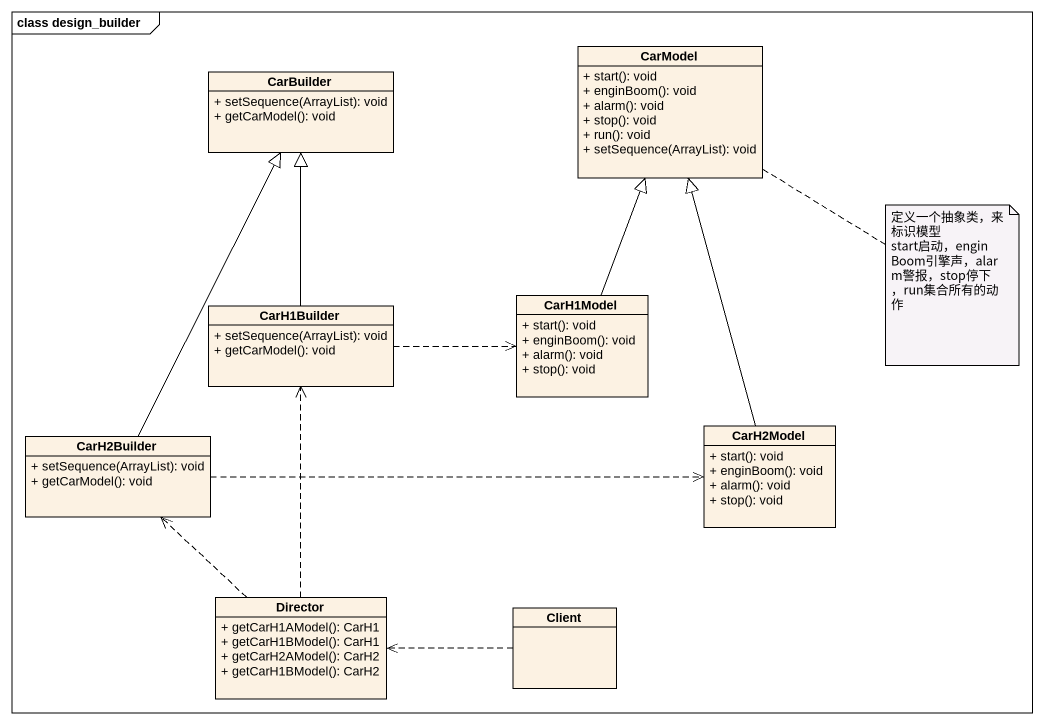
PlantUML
@startuml
mainframe class design_builder
hide circle
hide empty members
skinparam classAttributeIconSize 0
class CarBuilder {
  + setSequence(ArrayList): void
  + getCarModel(): void
}
class CarModel {
  + start(): void
  + enginBoom(): void
  + alarm(): void
  + stop(): void
  + run(): void
  + setSequence(ArrayList): void
}
class CarH1Builder {
  + setSequence(ArrayList): void
  + getCarModel(): void
}
class CarH1Model {
  + start(): void
  + enginBoom(): void
  + alarm(): void
  + stop(): void
}
class CarH2Builder {
  + setSequence(ArrayList): void
  + getCarModel(): void
}
class CarH2Model {
  + start(): void
  + enginBoom(): void
  + alarm(): void
  + stop(): void
}
class Director {
  + getCarH1AModel(): CarH1
  + getCarH1BModel(): CarH1
  + getCarH2AModel(): CarH2
  + getCarH1BModel(): CarH2
}
class Client
CarH1Builder -up-|> CarBuilder
CarH1Builder .right.> CarH1Model
CarH1Model -up-|> CarModel
CarH2Builder -up-|> CarBuilder
CarH2Builder .right.> CarH2Model
CarH2Model -up-|> CarModel
Director .up.> CarH1Builder
Director .up.> CarH2Builder
Client .left.> Director
note bottom of CarModel
  定义一个抽象类，来标识模型
  start启动，enginBoom引擎声，alarm警报，stop停下，run集合所有的动作
end note
@enduml
